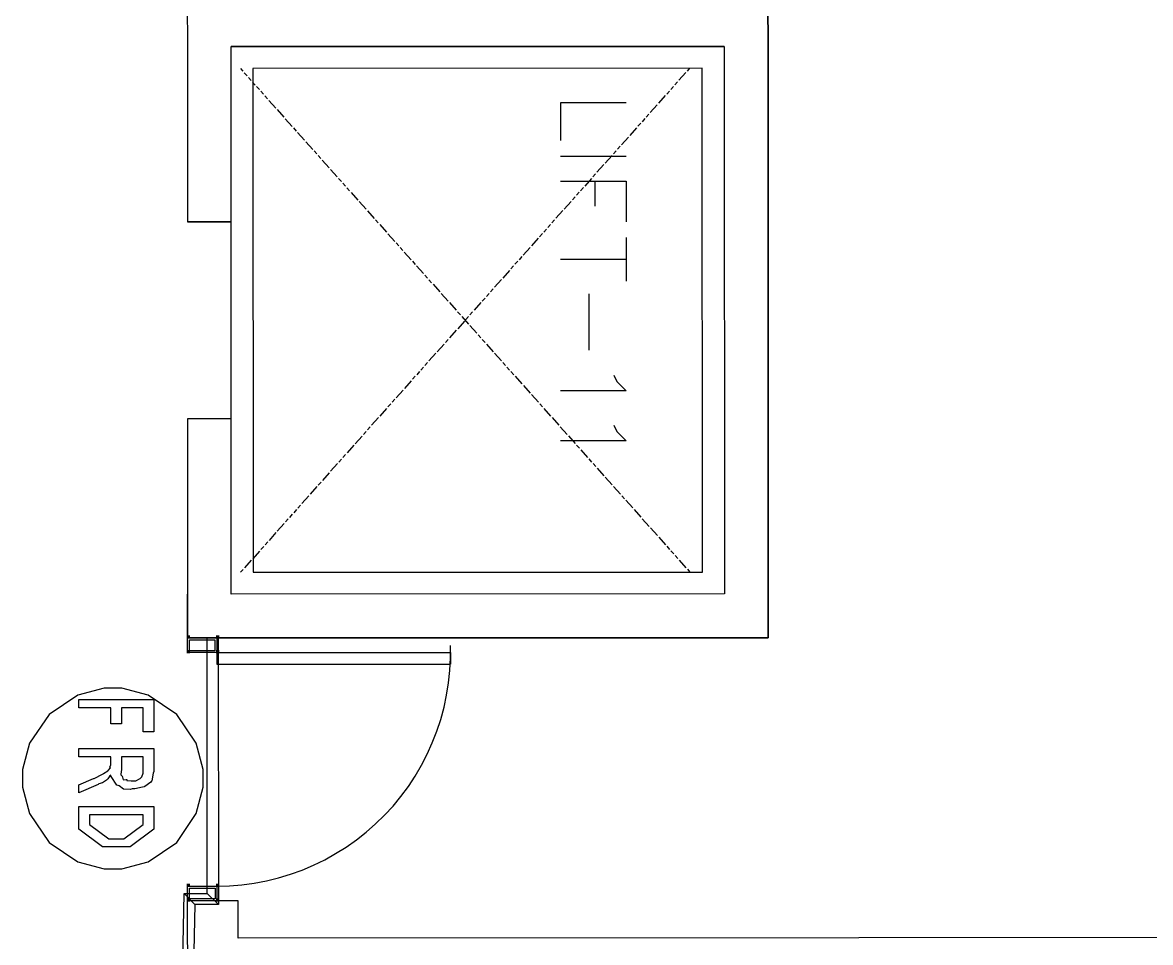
# Model space of a CAD drawing. Extents: x 0 to 23.4, y 0 to 16.5.
# Drawn here: x 10.641 to 11.992, y 2.11 to 3.212 of the extents above; entities that cross this region are included whole.
import ezdxf

# ---------------------------------------------------------------- set-up
doc = ezdxf.new("R2010")
doc.units = 0
doc.layers.get('0').update_dxf_attribs({"linetype": 'CONTINUOUS'})

msp = doc.modelspace()

# ---------------------------------------------------------------- linework, layer by layer
at = {"color": 0}
for points in [[(11.4815, 2.52724), (10.8909, 2.52696), (10.8909, 2.53136), (10.8908, 2.73693), (10.8384, 2.73693), (10.8385, 2.4745), (11.534, 2.47478), (11.5334, 3.9445), (10.8378, 3.94422), (10.8379, 3.68175), (10.8905, 3.68181), (10.8903, 3.89176), (11.4809, 3.89199), (11.4812, 3.23583), (10.8906, 3.23562), (10.8906, 3.44558), (10.8381, 3.44553), (10.8383, 2.97314), (10.8908, 2.97314), (10.8907, 3.18311), (11.4812, 3.18338), (11.4815, 2.52724)], [(10.9169, 3.1569), (10.9172, 2.55322), (11.4552, 2.5535), (11.455, 3.15713), (10.9169, 3.1569)], [(10.8754, 2.15517), (10.8622, 2.16829), (10.8621, 2.4745), (10.8752, 2.4745), (10.8754, 2.15517)], [(10.8754, 2.15517), (10.8622, 2.16829), (10.8621, 2.4745), (10.8752, 2.4745), (10.8754, 2.15517)], [(10.8574, 2.30615), (10.8574, 2.31674), (10.8489, 2.34831), (10.8257, 2.38271), (10.7913, 2.40593), (10.7597, 2.41439), (10.7492, 2.41439), (10.7386, 2.41439), (10.707, 2.40593), (10.6726, 2.38271), (10.6494, 2.34831), (10.6409, 2.31674), (10.6409, 2.30615), (10.6409, 2.29563), (10.6494, 2.26406), (10.6726, 2.2296), (10.707, 2.20637), (10.7386, 2.19786), (10.7492, 2.19786), (10.7597, 2.19786), (10.7913, 2.20637), (10.8257, 2.2296), (10.8489, 2.26406), (10.8574, 2.29563), (10.8574, 2.30615)], [(10.7083, 2.40061), (10.798, 2.40061), (10.798, 2.36219), (10.7852, 2.36219), (10.7852, 2.39085), (10.7596, 2.39085), (10.7595, 2.37175), (10.7467, 2.37175), (10.7467, 2.39085), (10.7083, 2.39085), (10.7083, 2.40061)], [(10.7083, 2.34185), (10.798, 2.34185), (10.798, 2.31429), (10.7974, 2.31267), (10.7958, 2.30344), (10.7954, 2.30279), (10.7947, 2.30154), (10.7875, 2.29671), (10.7865, 2.29628), (10.7847, 2.29585), (10.7754, 2.29368), (10.7723, 2.29368), (10.7701, 2.29281), (10.762, 2.29329), (10.7566, 2.29715), (10.7554, 2.29779), (10.7538, 2.29829), (10.747, 2.3086), (10.7467, 2.30994), (10.7455, 2.30946), (10.7429, 2.30567), (10.7426, 2.30539), (10.7413, 2.3041), (10.7367, 2.30094), (10.7324, 2.29958), (10.7313, 2.2991), (10.7083, 2.28911), (10.7083, 2.29867), (10.7259, 2.30626), (10.7268, 2.30593), (10.7368, 2.31136), (10.7374, 2.31168), (10.738, 2.3119), (10.7432, 2.31532), (10.7435, 2.3156), (10.7435, 2.3156), (10.7462, 2.31879), (10.7463, 2.31907), (10.7462, 2.31901), (10.7453, 2.31967), (10.7467, 2.32249), (10.7467, 2.3234), (10.7467, 2.33208), (10.7083, 2.33208), (10.7083, 2.34185)], [(10.7596, 2.33208), (10.7596, 2.31581), (10.7589, 2.31478), (10.7587, 2.3106), (10.7608, 2.30865), (10.7611, 2.30821), (10.7607, 2.30757), (10.7616, 2.30464), (10.7651, 2.30496), (10.7656, 2.30474), (10.7659, 2.30387), (10.7709, 2.30344), (10.7726, 2.30344), (10.7727, 2.30311), (10.7765, 2.30317), (10.7811, 2.30561), (10.7817, 2.30604), (10.7817, 2.30604), (10.7837, 2.308), (10.7852, 2.31256), (10.7852, 2.31407), (10.7852, 2.33208), (10.7596, 2.33208)], [(10.7083, 2.2724), (10.798, 2.2724), (10.798, 2.25244), (10.798, 2.2455), (10.7698, 2.22422), (10.7535, 2.22424), (10.7365, 2.22422), (10.7083, 2.2455), (10.7083, 2.25136), (10.7083, 2.2724)], [(10.7211, 2.26264), (10.7211, 2.25179), (10.7211, 2.25114), (10.7441, 2.234), (10.7537, 2.234), (10.7622, 2.234), (10.7852, 2.25114), (10.7852, 2.252), (10.7852, 2.26264), (10.7211, 2.26264)], [(10.8454, 2.06108), (10.832, 2.04801), (10.8344, 2.16829), (10.8472, 2.15517), (10.8454, 2.06108)], [(10.8454, 2.06108), (10.832, 2.04801), (10.8344, 2.16829), (10.8472, 2.15517), (10.8454, 2.06108)], [(10.8472, 2.15517), (10.8344, 2.16829), (10.8622, 2.16829), (10.8754, 2.15517), (10.8472, 2.15517)], [(10.8472, 2.15517), (10.8344, 2.16829), (10.8622, 2.16829), (10.8754, 2.15517), (10.8472, 2.15517)]]:
    msp.add_lwpolyline(points, close=True, dxfattribs=at)
for points in [[(11.5334, 3.9445), (11.534, 2.47478)], [(10.8381, 3.44553), (10.8383, 2.97314)], [(11.4812, 3.18338), (10.8907, 3.18311)], [(10.8908, 2.97314), (10.8907, 3.18311)], [(11.4812, 3.18338), (11.4815, 2.52724)], [(11.4812, 3.18338), (11.4815, 2.52724)], [(10.9019, 3.1569), (10.9049, 3.15354)], [(10.9019, 3.1569), (10.9049, 3.15354)], [(10.9065, 3.15169), (10.9098, 3.14806)], [(10.9065, 3.15169), (10.9098, 3.14806)], [(11.4353, 3.15192), (11.4271, 3.14274)], [(11.4353, 3.15192), (11.4271, 3.14274)], [(11.4399, 3.15713), (11.437, 3.15375)], [(11.4399, 3.15713), (11.437, 3.15375)], [(10.9114, 3.14621), (10.9147, 3.14253)], [(10.9114, 3.14621), (10.9147, 3.14253)], [(10.9163, 3.14068), (10.9196, 3.13699)], [(10.9163, 3.14068), (10.9196, 3.13699)], [(10.9212, 3.13519), (10.9245, 3.13151)], [(10.9212, 3.13519), (10.9245, 3.13151)], [(11.4206, 3.13542), (11.4173, 3.13172)], [(11.4206, 3.13542), (11.4173, 3.13172)], [(11.4255, 3.1409), (11.4222, 3.13721)], [(11.4255, 3.1409), (11.4222, 3.13721)], [(10.9262, 3.12967), (10.9294, 3.12597)], [(10.9262, 3.12967), (10.9294, 3.12597)], [(10.9311, 3.12418), (10.9343, 3.1205)], [(10.9311, 3.12418), (10.9343, 3.1205)], [(11.4107, 3.12435), (11.4026, 3.11518)], [(11.4107, 3.12435), (11.4026, 3.11518)], [(11.4157, 3.12989), (11.4124, 3.12619)], [(11.4157, 3.12989), (11.4124, 3.12619)], [(10.936, 3.11865), (10.9442, 3.10949)], [(10.936, 3.11865), (10.9442, 3.10949)], [(10.9458, 3.10764), (10.954, 3.09847)], [(10.9458, 3.10764), (10.954, 3.09847)], [(11.3638, 3.11556), (11.2851, 3.11556), (11.2851, 3.07053)], [(11.4009, 3.11333), (11.3927, 3.10417)], [(11.4009, 3.11333), (11.3927, 3.10417)], [(10.9556, 3.09663), (10.9638, 3.08746)], [(10.9556, 3.09663), (10.9638, 3.08746)], [(11.3862, 3.09679), (11.3829, 3.09315)], [(11.3862, 3.09679), (11.3829, 3.09315)], [(11.3911, 3.10232), (11.3879, 3.09864)], [(11.3911, 3.10232), (11.3879, 3.09864)], [(10.9655, 3.08561), (10.9688, 3.08192)], [(10.9655, 3.08561), (10.9688, 3.08192)], [(10.9704, 3.08008), (10.9786, 3.0709)], [(10.9704, 3.08008), (10.9786, 3.0709)], [(11.3764, 3.08578), (11.3682, 3.07661)], [(11.3764, 3.08578), (11.3682, 3.07661)], [(11.3813, 3.09131), (11.378, 3.08763)], [(11.3813, 3.09131), (11.378, 3.08763)], [(10.9802, 3.06907), (10.9884, 3.0599)], [(10.9802, 3.06907), (10.9884, 3.0599)], [(11.3666, 3.07476), (11.3584, 3.0656)], [(11.3666, 3.07476), (11.3584, 3.0656)], [(10.99, 3.05806), (10.9933, 3.05442)], [(10.99, 3.05806), (10.9933, 3.05442)], [(11.3518, 3.05821), (11.3486, 3.05453)], [(11.3518, 3.05821), (11.3486, 3.05453)], [(11.3568, 3.06375), (11.3535, 3.06006)], [(11.3568, 3.06375), (11.3535, 3.06006)], [(10.995, 3.05257), (10.9982, 3.04889)], [(10.995, 3.05257), (10.9982, 3.04889)], [(10.9999, 3.04704), (11.0081, 3.03788)], [(10.9999, 3.04704), (11.0081, 3.03788)], [(11.2851, 3.05181), (11.3638, 3.05186)], [(11.3371, 3.04167), (11.3289, 3.0325)], [(11.3371, 3.04167), (11.3289, 3.0325)], [(11.3469, 3.05268), (11.3388, 3.04351)], [(11.3469, 3.05268), (11.3388, 3.04351)], [(11.0097, 3.03603), (11.0179, 3.02686)], [(11.0097, 3.03603), (11.0179, 3.02686)], [(11.3273, 3.03065), (11.3241, 3.02696)], [(11.3273, 3.03065), (11.3241, 3.02696)], [(11.0195, 3.02501), (11.0228, 3.02132)], [(11.0195, 3.02501), (11.0228, 3.02132)], [(11.0244, 3.01953), (11.0277, 3.01585)], [(11.0244, 3.01953), (11.0277, 3.01585)], [(11.0293, 3.014), (11.0326, 3.01031)], [(11.0293, 3.014), (11.0326, 3.01031)], [(11.2851, 3.02181), (11.3639, 3.02186), (11.3639, 2.9731)], [(11.3126, 3.01411), (11.3093, 3.01047)], [(11.3126, 3.01411), (11.3093, 3.01047)], [(11.3224, 3.02513), (11.3142, 3.01594)], [(11.3224, 3.02513), (11.3142, 3.01594)], [(11.3264, 3.02181), (11.3264, 2.99181)], [(11.0343, 3.00846), (11.0425, 2.99929)], [(11.0343, 3.00846), (11.0425, 2.99929)], [(11.3027, 3.0031), (11.2995, 2.9994)], [(11.3027, 3.0031), (11.2995, 2.9994)], [(11.3077, 3.00863), (11.3044, 3.00493)], [(11.3077, 3.00863), (11.3044, 3.00493)], [(11.0441, 2.99744), (11.0523, 2.98828)], [(11.0441, 2.99744), (11.0523, 2.98828)], [(11.0539, 2.98643), (11.0621, 2.97726)], [(11.0539, 2.98643), (11.0621, 2.97726)], [(11.288, 2.98654), (11.2798, 2.97738)], [(11.288, 2.98654), (11.2798, 2.97738)], [(11.2978, 2.99756), (11.2897, 2.98839)], [(11.2978, 2.99756), (11.2897, 2.98839)], [(10.8908, 2.97314), (10.8383, 2.97314)], [(10.8908, 2.73693), (10.8908, 2.97314)], [(11.0638, 2.97542), (11.067, 2.97179)], [(11.0638, 2.97542), (11.067, 2.97179)], [(11.2782, 2.97553), (11.275, 2.97185)], [(11.2782, 2.97553), (11.275, 2.97185)], [(11.0687, 2.96994), (11.0769, 2.96078)], [(11.0687, 2.96994), (11.0769, 2.96078)], [(11.0785, 2.95893), (11.0867, 2.94976)], [(11.0785, 2.95893), (11.0867, 2.94976)], [(11.2635, 2.95899), (11.2602, 2.95529)], [(11.2635, 2.95899), (11.2602, 2.95529)], [(11.2684, 2.96451), (11.2651, 2.96083)], [(11.2684, 2.96451), (11.2651, 2.96083)], [(11.2733, 2.97), (11.27, 2.96636)], [(11.2733, 2.97), (11.27, 2.96636)], [(11.0883, 2.94792), (11.0916, 2.94422)], [(11.0883, 2.94792), (11.0916, 2.94422)], [(11.2586, 2.9535), (11.2504, 2.94428)], [(11.2586, 2.9535), (11.2504, 2.94428)], [(11.3639, 2.95437), (11.3639, 2.90186)], [(11.0932, 2.94239), (11.0965, 2.93869)], [(11.0932, 2.94239), (11.0965, 2.93869)], [(11.0981, 2.9369), (11.1063, 2.92768)], [(11.0981, 2.9369), (11.1063, 2.92768)], [(11.2487, 2.94243), (11.2406, 2.93326)], [(11.2487, 2.94243), (11.2406, 2.93326)], [(11.108, 2.92589), (11.1113, 2.92219)], [(11.108, 2.92589), (11.1113, 2.92219)], [(11.1129, 2.92036), (11.1211, 2.91118)], [(11.1129, 2.92036), (11.1211, 2.91118)], [(11.2291, 2.92042), (11.2259, 2.91672)], [(11.2291, 2.92042), (11.2259, 2.91672)], [(11.2341, 2.92594), (11.2307, 2.92225)], [(11.2341, 2.92594), (11.2307, 2.92225)], [(11.2389, 2.93143), (11.2357, 2.92774)], [(11.2389, 2.93143), (11.2357, 2.92774)], [(11.3639, 2.92811), (11.2852, 2.92806)], [(11.1227, 2.90935), (11.126, 2.90565)], [(11.1227, 2.90935), (11.126, 2.90565)], [(11.2242, 2.91488), (11.216, 2.90571)], [(11.2242, 2.91488), (11.216, 2.90571)], [(11.1276, 2.90381), (11.1309, 2.90018)], [(11.1276, 2.90381), (11.1309, 2.90018)], [(11.1325, 2.89833), (11.1407, 2.88917)], [(11.1325, 2.89833), (11.1407, 2.88917)], [(11.2046, 2.89285), (11.2013, 2.88917)], [(11.2046, 2.89285), (11.2013, 2.88917)], [(11.2144, 2.90386), (11.2062, 2.89469)], [(11.2144, 2.90386), (11.2062, 2.89469)], [(11.1424, 2.88732), (11.1506, 2.87815)], [(11.1424, 2.88732), (11.1506, 2.87815)], [(11.1948, 2.88183), (11.1915, 2.87815)], [(11.1948, 2.88183), (11.1915, 2.87815)], [(11.1997, 2.88732), (11.1964, 2.88368)], [(11.1997, 2.88732), (11.1964, 2.88368)], [(11.319, 2.88683), (11.319, 2.81933)], [(11.1522, 2.87631), (11.1604, 2.86714)], [(11.1522, 2.87631), (11.1604, 2.86714)], [(11.162, 2.86529), (11.1653, 2.8616)], [(11.162, 2.86529), (11.1653, 2.8616)], [(11.18, 2.86529), (11.1768, 2.8616)], [(11.18, 2.86529), (11.1768, 2.8616)], [(11.1898, 2.87631), (11.1817, 2.86714)], [(11.1898, 2.87631), (11.1817, 2.86714)], [(11.1702, 2.85428), (11.1621, 2.84506)], [(11.1702, 2.85428), (11.1621, 2.84506)], [(11.1669, 2.85975), (11.1751, 2.85058)], [(11.1669, 2.85975), (11.1751, 2.85058)], [(11.1751, 2.85975), (11.1719, 2.85613)], [(11.1751, 2.85975), (11.1719, 2.85613)], [(11.1604, 2.84321), (11.1522, 2.83404)], [(11.1604, 2.84321), (11.1522, 2.83404)], [(11.1768, 2.84874), (11.1849, 2.83957)], [(11.1768, 2.84874), (11.1849, 2.83957)], [(11.1866, 2.83772), (11.1899, 2.83404)], [(11.1866, 2.83772), (11.1899, 2.83404)], [(11.1457, 2.82671), (11.1375, 2.81749)], [(11.1457, 2.82671), (11.1375, 2.81749)], [(11.1506, 2.83219), (11.1473, 2.82856)], [(11.1506, 2.83219), (11.1473, 2.82856)], [(11.1915, 2.83225), (11.1948, 2.82856)], [(11.1915, 2.83225), (11.1948, 2.82856)], [(11.1964, 2.82671), (11.2046, 2.81754)], [(11.1964, 2.82671), (11.2046, 2.81754)], [(11.1358, 2.81565), (11.1277, 2.80647)], [(11.1358, 2.81565), (11.1277, 2.80647)], [(11.2063, 2.81569), (11.2145, 2.80653)], [(11.2063, 2.81569), (11.2145, 2.80653)], [(11.1212, 2.79915), (11.1178, 2.79546)], [(11.1212, 2.79915), (11.1178, 2.79546)], [(11.126, 2.80464), (11.1228, 2.80094)], [(11.126, 2.80464), (11.1228, 2.80094)], [(11.2161, 2.80469), (11.2193, 2.801)], [(11.2161, 2.80469), (11.2193, 2.801)], [(11.221, 2.79915), (11.2243, 2.79551)], [(11.221, 2.79915), (11.2243, 2.79551)], [(11.1113, 2.78808), (11.108, 2.78444)], [(11.1113, 2.78808), (11.108, 2.78444)], [(11.1162, 2.79363), (11.113, 2.78993)], [(11.1162, 2.79363), (11.113, 2.78993)], [(11.2259, 2.79368), (11.2292, 2.78999)], [(11.2259, 2.79368), (11.2292, 2.78999)], [(11.2308, 2.78814), (11.239, 2.77897)], [(11.2308, 2.78814), (11.239, 2.77897)], [(11.349, 2.78939), (11.3527, 2.7819), (11.364, 2.77061), (11.2852, 2.77061)], [(11.0966, 2.7716), (11.0884, 2.76238)], [(11.0966, 2.7716), (11.0884, 2.76238)], [(11.1064, 2.78261), (11.0982, 2.77339)], [(11.1064, 2.78261), (11.0982, 2.77339)], [(11.2407, 2.77713), (11.2489, 2.76796)], [(11.2407, 2.77713), (11.2489, 2.76796)], [(11.0867, 2.76053), (11.0835, 2.75689)], [(11.0867, 2.76053), (11.0835, 2.75689)], [(11.2505, 2.76611), (11.2587, 2.75694)], [(11.2505, 2.76611), (11.2587, 2.75694)], [(11.0769, 2.74951), (11.0687, 2.74035)], [(11.0769, 2.74951), (11.0687, 2.74035)], [(11.0819, 2.75504), (11.0786, 2.75136)], [(11.0819, 2.75504), (11.0786, 2.75136)], [(11.2603, 2.7551), (11.2636, 2.75142)], [(11.2603, 2.7551), (11.2636, 2.75142)], [(11.2652, 2.74963), (11.2734, 2.7404)], [(11.2652, 2.74963), (11.2734, 2.7404)], [(10.8908, 2.73693), (10.8384, 2.73693)], [(10.8384, 2.73693), (10.8385, 2.4745)], [(10.8909, 2.52696), (10.8908, 2.73693)], [(11.0671, 2.7385), (11.0589, 2.72933)], [(11.0671, 2.7385), (11.0589, 2.72933)], [(11.2751, 2.73861), (11.2833, 2.72939)], [(11.2751, 2.73861), (11.2833, 2.72939)], [(11.349, 2.72939), (11.3528, 2.7219), (11.364, 2.71067), (11.2853, 2.71061)], [(11.0475, 2.71647), (11.0393, 2.70725)], [(11.0475, 2.71647), (11.0393, 2.70725)], [(11.0524, 2.72194), (11.0491, 2.71826)], [(11.0524, 2.72194), (11.0491, 2.71826)], [(11.0573, 2.72749), (11.054, 2.72379)], [(11.0573, 2.72749), (11.054, 2.72379)], [(11.2849, 2.7276), (11.2931, 2.71838)], [(11.2849, 2.7276), (11.2931, 2.71838)], [(11.2947, 2.71653), (11.3029, 2.70736)], [(11.2947, 2.71653), (11.3029, 2.70736)], [(11.0377, 2.7054), (11.0295, 2.69624)], [(11.0377, 2.7054), (11.0295, 2.69624)], [(11.3045, 2.70551), (11.3078, 2.70188)], [(11.3045, 2.70551), (11.3078, 2.70188)], [(11.0229, 2.68886), (11.0197, 2.68522)], [(11.0229, 2.68886), (11.0197, 2.68522)], [(11.0278, 2.69439), (11.0246, 2.69069)], [(11.0278, 2.69439), (11.0246, 2.69069)], [(11.3095, 2.70003), (11.3176, 2.69086)], [(11.3095, 2.70003), (11.3176, 2.69086)], [(11.3193, 2.68901), (11.3225, 2.68533)], [(11.3193, 2.68901), (11.3225, 2.68533)], [(11.018, 2.68338), (11.0099, 2.67421)], [(11.018, 2.68338), (11.0099, 2.67421)], [(11.3242, 2.68349), (11.3275, 2.67985)], [(11.3242, 2.68349), (11.3275, 2.67985)], [(11.3291, 2.678), (11.3373, 2.66883)], [(11.3291, 2.678), (11.3373, 2.66883)], [(10.9984, 2.66129), (10.9951, 2.65767)], [(10.9984, 2.66129), (10.9951, 2.65767)], [(11.0082, 2.67236), (11.0001, 2.66314)], [(11.0082, 2.67236), (11.0001, 2.66314)], [(11.3389, 2.66699), (11.3471, 2.65782)], [(11.3389, 2.66699), (11.3471, 2.65782)], [(10.9935, 2.65582), (10.9853, 2.64665)], [(10.9935, 2.65582), (10.9853, 2.64665)], [(11.3487, 2.65597), (11.3569, 2.64675)], [(11.3487, 2.65597), (11.3569, 2.64675)], [(10.9837, 2.64481), (10.9755, 2.63558)], [(10.9837, 2.64481), (10.9755, 2.63558)], [(11.3586, 2.64497), (11.3619, 2.64128)], [(11.3586, 2.64497), (11.3619, 2.64128)], [(11.3635, 2.63943), (11.3717, 2.63026)], [(11.3635, 2.63943), (11.3717, 2.63026)], [(10.964, 2.62272), (10.9608, 2.61903)], [(10.964, 2.62272), (10.9608, 2.61903)], [(10.969, 2.62825), (10.9657, 2.62457)], [(10.969, 2.62825), (10.9657, 2.62457)], [(10.9738, 2.63374), (10.9706, 2.6301)], [(10.9738, 2.63374), (10.9706, 2.6301)], [(11.3733, 2.62842), (11.3815, 2.61925)], [(11.3733, 2.62842), (11.3815, 2.61925)], [(10.9542, 2.61171), (10.946, 2.60254)], [(10.9542, 2.61171), (10.946, 2.60254)], [(10.9592, 2.61724), (10.9558, 2.61356)], [(10.9592, 2.61724), (10.9558, 2.61356)], [(11.3831, 2.6174), (11.3913, 2.60824)], [(11.3831, 2.6174), (11.3913, 2.60824)], [(10.9444, 2.60069), (10.9362, 2.59147)], [(10.9444, 2.60069), (10.9362, 2.59147)], [(11.393, 2.60639), (11.4012, 2.59722)], [(11.393, 2.60639), (11.4012, 2.59722)], [(11.4028, 2.59538), (11.411, 2.58621)], [(11.4028, 2.59538), (11.411, 2.58621)], [(10.9297, 2.58415), (10.9264, 2.58046)], [(10.9297, 2.58415), (10.9264, 2.58046)], [(10.9346, 2.58968), (10.9313, 2.58599)], [(10.9346, 2.58968), (10.9313, 2.58599)], [(11.4127, 2.58436), (11.4159, 2.58068)], [(11.4127, 2.58436), (11.4159, 2.58068)], [(10.9149, 2.5676), (10.9067, 2.55843)], [(10.9149, 2.5676), (10.9067, 2.55843)], [(10.9247, 2.57861), (10.9166, 2.56944)], [(10.9247, 2.57861), (10.9166, 2.56944)], [(11.4175, 2.57883), (11.4208, 2.57519)], [(11.4175, 2.57883), (11.4208, 2.57519)], [(11.4225, 2.57335), (11.4257, 2.56967)], [(11.4225, 2.57335), (11.4257, 2.56967)], [(11.4274, 2.56782), (11.4355, 2.55865)], [(11.4274, 2.56782), (11.4355, 2.55865)], [(10.9051, 2.55658), (10.9021, 2.55322)], [(10.9051, 2.55658), (10.9021, 2.55322)], [(11.4372, 2.55681), (11.4402, 2.5535)], [(11.4372, 2.55681), (11.4402, 2.5535)], [(10.8385, 2.4745), (10.8385, 2.52696)], [(10.8909, 2.52696), (10.8909, 2.53136)], [(11.4815, 2.52724), (10.8909, 2.52696)], [(11.534, 2.47478), (10.8385, 2.4745)], [(10.8385, 2.45697), (10.8385, 2.4745)], [(10.8385, 2.45697), (10.8385, 2.4745)], [(10.8385, 2.4745), (10.8735, 2.4745)], [(10.8385, 2.4745), (10.8735, 2.4745)], [(10.8407, 2.45915), (10.8407, 2.47228)], [(10.8407, 2.47228), (10.8713, 2.47228)], [(10.8713, 2.47228), (10.8713, 2.45921)], [(10.8735, 2.4745), (10.8735, 2.45697)], [(10.8735, 2.4745), (10.8735, 2.45697)], [(10.8713, 2.45921), (10.8407, 2.45915)], [(10.8736, 2.17703), (10.8886, 2.17746), (10.9034, 2.17865), (10.9182, 2.18067), (10.9329, 2.18343), (10.9474, 2.18696), (10.9617, 2.19129), (10.9758, 2.1964), (10.9895, 2.20221), (11.0029, 2.20876), (11.0159, 2.21604), (11.0286, 2.22396), (11.0408, 2.23258), (11.0526, 2.24181), (11.0638, 2.25168), (11.0744, 2.2621), (11.0846, 2.27311), (11.0941, 2.28461), (11.103, 2.2966), (11.1112, 2.30908), (11.1187, 2.322), (11.1256, 2.33524), (11.1317, 2.34885), (11.1371, 2.36279), (11.1418, 2.37696), (11.1457, 2.39139), (11.1488, 2.40597), (11.1511, 2.42074), (11.1526, 2.4356), (11.1534, 2.45053), (11.1533, 2.46544)], [(10.8735, 2.45697), (10.8385, 2.45697)], [(10.8735, 2.45697), (10.8385, 2.45697)], [(10.8735, 2.45697), (11.1534, 2.45714)], [(10.8735, 2.45697), (10.8735, 2.44299)], [(11.1534, 2.45714), (11.1534, 2.44314)], [(10.8735, 2.44299), (11.1534, 2.44314)], [(10.8386, 2.15956), (10.8386, 2.17703)], [(10.8386, 2.15956), (10.8386, 2.17703)], [(10.8386, 2.17703), (10.8736, 2.17703)], [(10.8386, 2.17703), (10.8736, 2.17703)], [(10.8736, 2.17703), (10.8736, 2.15956)], [(10.8736, 2.17703), (10.8736, 2.15956)], [(10.8408, 2.16174), (10.8408, 2.17486)], [(10.8408, 2.17486), (10.8714, 2.17486)], [(10.8714, 2.16174), (10.8408, 2.16174)], [(10.8714, 2.17486), (10.8714, 2.16174)], [(10.8387, 2.05453), (10.8386, 2.15956)], [(10.899, 2.15956), (10.8386, 2.15956)], [(10.8736, 2.15956), (10.8386, 2.15956)], [(10.8736, 2.15956), (10.8386, 2.15956)], [(10.899, 2.11496), (10.899, 2.15956)], [(13.1298, 2.11589), (10.899, 2.11496)]]:
    msp.add_lwpolyline(points, dxfattribs=at)
at = {"color": 0, "const_width": 0.002}
for points in [[(10.8385, 2.4745), (10.8405, 2.4745), (10.8405, 2.47646), (10.8385, 2.47646), (10.8385, 2.4745)], [(10.8385, 2.4745), (10.8405, 2.4745), (10.8405, 2.47646), (10.8385, 2.47646), (10.8385, 2.4745)], [(10.8735, 2.4745), (10.8755, 2.4745), (10.8755, 2.47651), (10.8735, 2.47651), (10.8735, 2.4745)], [(10.8735, 2.4745), (10.8755, 2.4745), (10.8755, 2.47651), (10.8735, 2.47651), (10.8735, 2.4745)], [(10.8385, 2.45697), (10.8405, 2.45697), (10.8405, 2.45899), (10.8385, 2.45899), (10.8385, 2.45697)], [(10.8385, 2.45697), (10.8405, 2.45697), (10.8405, 2.45899), (10.8385, 2.45899), (10.8385, 2.45697)], [(10.8735, 2.45697), (10.8755, 2.45697), (10.8755, 2.45899), (10.8735, 2.45899), (10.8735, 2.45697)], [(10.8735, 2.45697), (10.8755, 2.45697), (10.8755, 2.45899), (10.8735, 2.45899), (10.8735, 2.45697)], [(10.8386, 2.17703), (10.8406, 2.17703), (10.8406, 2.17904), (10.8386, 2.17904), (10.8386, 2.17703)], [(10.8386, 2.17703), (10.8406, 2.17703), (10.8406, 2.17904), (10.8386, 2.17904), (10.8386, 2.17703)], [(10.8736, 2.17703), (10.8756, 2.17703), (10.8756, 2.17904), (10.8736, 2.17904), (10.8736, 2.17703)], [(10.8736, 2.17703), (10.8756, 2.17703), (10.8756, 2.17904), (10.8736, 2.17904), (10.8736, 2.17703)], [(10.8386, 2.15956), (10.8406, 2.15956), (10.8406, 2.16151), (10.8386, 2.16151), (10.8386, 2.15956)], [(10.8386, 2.15956), (10.8406, 2.15956), (10.8406, 2.16151), (10.8386, 2.16151), (10.8386, 2.15956)], [(10.8736, 2.15956), (10.8756, 2.15956), (10.8756, 2.16157), (10.8736, 2.16157), (10.8736, 2.15956)], [(10.8736, 2.15956), (10.8756, 2.15956), (10.8756, 2.16157), (10.8736, 2.16157), (10.8736, 2.15956)]]:
    msp.add_lwpolyline(points, close=True, dxfattribs=at)

doc.saveas('drawing.dxf')
